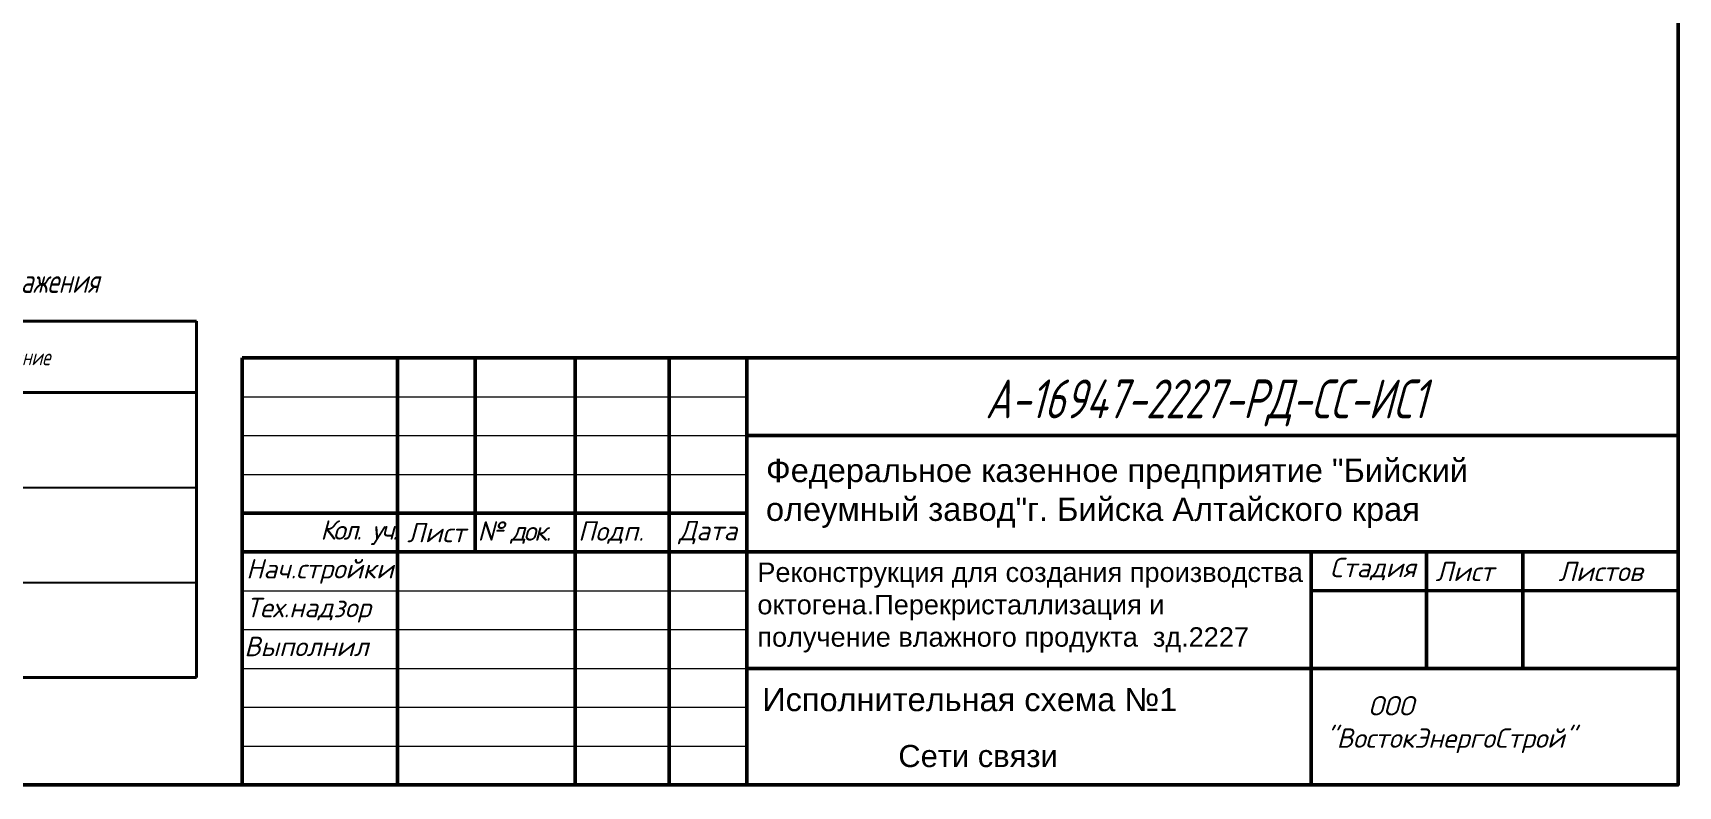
# Model space of a CAD drawing. Header units: millimetres. Extents: x 1337 to 8186, y 1899 to 5236.
# Drawn here: x 5009 to 5549, y 2207 to 2454 of the extents above; entities that cross this region are included whole.
import ezdxf
from ezdxf.enums import TextEntityAlignment as Align

# ---------------------------------------------------------------- set-up
doc = ezdxf.new("R2010")
doc.units = ezdxf.units.MM
for name, color, linetype, lineweight in [('ТаБлица', 253, 'Continuous', 25), ('Формат - толстая линия', 7, 'Continuous', 50), ('Формат - тонкая линия', 7, 'Continuous', 20)]:
    doc.layers.add(name, color=color, linetype=linetype, lineweight=lineweight)
doc.styles.add('2.5', font='isocpeur.ttf', dxfattribs={"oblique": 15, "height": 2.5})
doc.styles.add('Simplex', font='simplex.shx', dxfattribs={"width": 0.7, "oblique": 15})
doc.styles.get("Standard").update_dxf_attribs({"font": 'arial.ttf'})

# ---------------------------------------------------------------- blocks, each defined once
blk = doc.blocks.new('*T55')
at = {"layer": 'ТаБлица', "color": 0, "linetype": 'ByBlock', "lineweight": 40, "transparency": 16777216}
for p, q in [((0, 0), (210.6, 0)), ((0, 0), (0, -117)), ((78, 0), (78, -117)), ((210.6, 0), (210.6, -117)), ((0, -23.4), (210.6, -23.4)), ((0, -117), (210.6, -117))]:
    blk.add_line(p, q, dxfattribs=at)
at = {"layer": 'ТаБлица', "color": 5, "linetype": 'ByBlock', "lineweight": 25, "transparency": 16777216}
for p, q in [((0, -54.6), (210.6, -54.6)), ((0, -85.8), (210.6, -85.8))]:
    blk.add_line(p, q, dxfattribs=at)
at = {"layer": 'ТаБлица', "color": 2, "transparency": 16777216, "char_height": 5.46, "style": 'Simplex'}
for s, insert, width, attachment_point in [('Обозначение', (39, -11.7), 78.0015, 5), ('Наименование', (144.3, -11.7), 132.6015, 5), ('Коробка телефонная', (80.34, -39), 127.9215, 4), ('Устройство переговорное', (80.34, -70.2), 127.9215, 4), ('Линия связи', (80.34, -101.4), 127.9215, 4)]:
    blk.add_mtext(s, dxfattribs=dict(at, insert=insert, width=width, attachment_point=attachment_point))

msp = doc.modelspace()

# ---------------------------------------------------------------- linework, layer by layer
at = {"layer": 'Формат - толстая линия'}
msp.add_lwpolyline([(4542.22, 2938.94), (5549.28, 2938.94), (5549.28, 2207.23), (4542.22, 2207.23)], close=True, dxfattribs=at)
at = {"layer": 'Формат - толстая линия', "ltscale": 100}
msp.add_lwpolyline([(5077.62, 2347.45), (5549.28, 2347.45), (5549.28, 2207.23), (5077.62, 2207.23)], close=True, dxfattribs=at)
for points in [[(5128.61, 2347.45), (5128.61, 2207.23)], [(5154.11, 2347.45), (5154.11, 2283.72)], [(5186.95, 2347.22), (5186.95, 2207)], [(5217.84, 2347.45), (5217.84, 2207.23)], [(5243.34, 2347.45), (5243.34, 2207.23)], [(5243.34, 2321.96), (5549.28, 2321.96)], [(5077.62, 2296.46), (5243.34, 2296.46)], [(5077.62, 2283.72), (5243.34, 2283.72)], [(5243.34, 2283.72), (5549.28, 2283.72)], [(5428.74, 2283.33), (5428.74, 2206.84)], [(5466.6, 2283.33), (5466.6, 2245.09)], [(5498.29, 2283.72), (5498.29, 2245.47)], [(5428.45, 2271.05), (5549.28, 2270.97)], [(5243.34, 2245.47), (5549.28, 2245.47)]]:
    msp.add_lwpolyline(points, dxfattribs=at)
at = {"layer": 'Формат - тонкая линия', "ltscale": 100}
for points in [[(5077.62, 2334.71), (5243.34, 2334.71)], [(5077.62, 2321.96), (5243.34, 2321.96)], [(5077.62, 2309.21), (5243.34, 2309.21)], [(5077.62, 2270.97), (5243.34, 2270.97)], [(5077.62, 2258.22), (5243.34, 2258.22)], [(5077.62, 2245.47), (5243.34, 2245.47)], [(5077.62, 2232.72), (5243.34, 2232.72)], [(5077.62, 2219.98), (5243.34, 2219.98)]]:
    msp.add_lwpolyline(points, dxfattribs=at)

# ---------------------------------------------------------------- block references
msp.add_blockref('*T55', (4851.94, 2359.46))

# ---------------------------------------------------------------- texts
at = {"lineweight": 35, "style": 'Simplex', "oblique": 15, "width": 0.7}
msp.add_text('А-16947-2227-РД-СС-ИС1', height=12.7475, dxfattribs=at).set_placement((5394.12, 2327.62), align=Align.CENTER)
at = {"attachment_point": 1}
for s, width, heights, insert, char_height in [('Федеральное казенное предприятие "Бийский олеумный завод"г. Бийска Алтайского края', 271.2777, [71.17], (5249.65, 2314.33), 7.6485), ('Реконструкция для создания производства октогена.Перекристаллизация и получение влажного продукта  зд.2227', 178.9903, [0], (5246.82, 2280.25), 6.37377), ('Исполнительная схема №1', 305.9793, [0], (5248.43, 2239.1), 7.6485), ('Сети связи', 305.9793, [0], (5293.14, 2220.35), 7.26)]:
    msp.add_mtext_dynamic_manual_height_columns(s, width=width, gutter_width=12.5, heights=heights, dxfattribs=dict(at, insert=insert, char_height=char_height))
at = {"color": 0, "linetype": 'ByBlock', "lineweight": -2, "ltscale": 100, "style": '2.5'}
for s, insert, char_height, width, attachment_point in [('{\\T0.75;Кол. уч.}', (5115.86, 2290.09), 6.3738, 25.4951, 5), ('Лист', (5141.36, 2290.09), 6.374, 25.4951, 5), ('{\\T0.85;№ док.}', (5166.85, 2290.09), 6.3738, 25.4951, 5), ('Подп.', (5198.72, 2290.09), 6.374, 38.2426, 5), ('Дата', (5230.59, 2290.09), 6.374, 25.4951, 5), ('Нач.стройки', (5078.9, 2277.34), 6.3738, 50.9902, 4), ('Стадия', (5449.02, 2278.11), 6.374, 38.2426, 5), ('Лист', (5479.17, 2277.34), 6.374, 38.2426, 5), ('Листов', (5523.79, 2277.34), 6.374, 50.9902, 5), ('Тех.надзор', (5078.9, 2264.59), 6.374, 50.9902, 4), ('Выполнил', (5078.29, 2252.69), 6.374, 50.9902, 4), ('\\pi6.91506;ООО \\P\\pi-7.08494;"ВостокЭнергоСтрой"', (5440.57, 2227.04), 6.3738, 50.9902, 4)]:
    msp.add_mtext(s, dxfattribs=dict(at, insert=insert, char_height=char_height, width=width, attachment_point=attachment_point))
at = {"layer": 'ТаБлица', "color": 2, "insert": (4962.03, 2371.64), "char_height": 7.8, "width": 288.4211, "attachment_point": 5, "style": 'Simplex'}
msp.add_mtext('Условные обозначения и изображения', dxfattribs=at)

doc.saveas('drawing.dxf')
